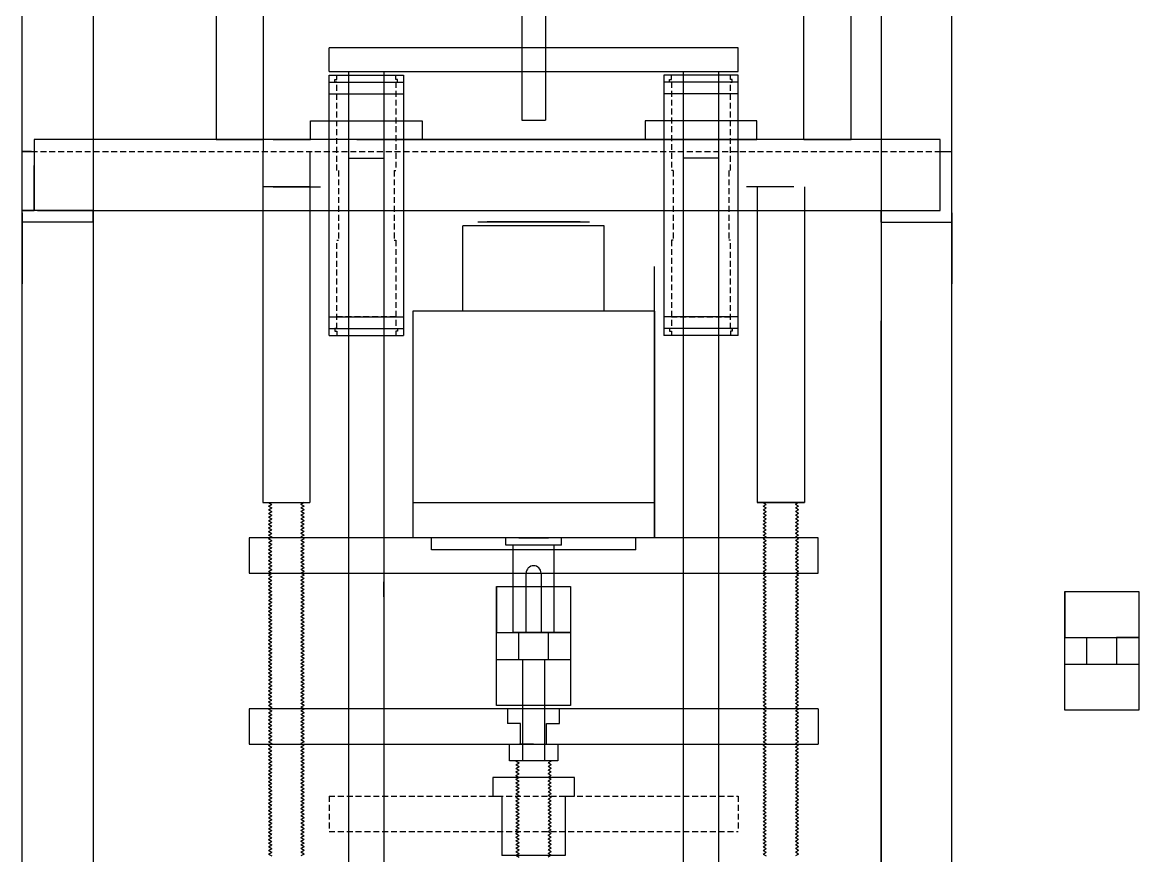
# Model space of a CAD drawing. Header units: centimetres. Extents: x -4347 to 28631, y 41590 to 109107.
# Drawn here: x 14994 to 15594, y 50511 to 50959 of the extents above; entities that cross this region are included whole.
import ezdxf

# ---------------------------------------------------------------- set-up
doc = ezdxf.new("R2010")
doc.units = ezdxf.units.CM
doc.header["$LTSCALE"] = 0.5
doc.linetypes.add('DASHED2', pattern=[9.525, 6.35, -3.175])

msp = doc.modelspace()

# ---------------------------------------------------------------- linework, layer by layer
for p, q in [((15455.882, 51248.694), (15455.882, 50086.794)), ((15493.982, 50086.794), (15493.982, 51248.694)), ((15262.632, 51180.694), (15262.632, 50906.694)), ((15275.332, 51180.694), (15275.332, 50906.694)), ((14993.982, 50086.794), (14993.982, 51166.794)), ((15032.082, 51151.013), (15032.082, 50086.794)), ((15098.282, 51116.244), (15098.282, 50896.244)), ((15123.682, 50896.244), (15123.682, 51116.244)), ((15414.279, 50896.244), (15414.279, 51116.244)), ((15439.679, 51116.244), (15439.679, 50896.244)), ((15378.982, 50945.644), (15158.982, 50945.644)), ((15158.982, 50932.944), (15158.982, 50945.644)), ((15378.982, 50932.944), (15378.982, 50945.644)), ((15158.982, 50932.944), (15268.982, 50932.944)), ((15169.465, 50932.944), (15169.465, 50392.944)), ((15188.507, 50932.944), (15188.507, 50392.944)), ((15203.982, 50932.844), (15268.982, 50932.844)), ((15268.982, 50932.944), (15378.982, 50932.944)), ((15349.457, 50932.944), (15349.457, 50392.944)), ((15368.507, 50932.944), (15368.507, 50392.944)), ((15158.982, 50790.844), (15158.982, 50930.844)), ((15158.982, 50930.844), (15198.982, 50930.844)), ((15158.982, 50927.194), (15198.982, 50927.194)), ((15198.982, 50930.844), (15198.982, 50790.844)), ((15338.982, 50930.844), (15338.982, 50790.844)), ((15378.982, 50930.844), (15338.982, 50930.844)), ((15378.982, 50927.194), (15338.982, 50927.194)), ((15378.982, 50790.844), (15378.982, 50930.844)), ((15158.982, 50920.844), (15198.982, 50920.844)), ((15378.982, 50920.844), (15338.982, 50920.844)), ((15148.982, 50896.244), (15148.982, 50906.244)), ((15148.982, 50906.244), (15208.982, 50906.244)), ((15208.982, 50906.244), (15208.982, 50896.244)), ((15262.632, 50906.694), (15275.332, 50906.694)), ((15328.982, 50906.244), (15328.982, 50896.244)), ((15388.982, 50906.244), (15328.982, 50906.244)), ((15388.982, 50896.244), (15388.982, 50906.244)), ((15487.632, 50896.244), (15000.332, 50896.244)), ((15000.332, 50896.244), (15000.332, 50858.144)), ((15098.282, 50896.244), (15123.682, 50896.244)), ((15123.582, 50896.244), (15123.582, 50889.894)), ((15128.982, 50896.244), (15148.982, 50896.244)), ((15208.982, 50896.244), (15148.982, 50896.244)), ((15173.982, 50896.244), (15363.982, 50896.244)), ((15328.982, 50896.244), (15388.982, 50896.244)), ((15408.982, 50896.244), (15388.982, 50896.244)), ((15414.379, 50896.244), (15439.779, 50896.244)), ((15487.632, 50858.144), (15487.632, 50896.244)), ((14998.982, 50889.894), (14993.982, 50889.894)), ((14993.982, 50851.794), (14993.982, 50889.894)), ((14993.982, 50889.894), (15000.332, 50889.894)), ((15123.282, 50889.894), (15123.282, 50700.894)), ((15148.682, 50889.894), (15148.682, 50700.894)), ((15487.632, 50889.894), (15493.982, 50889.894)), ((15169.457, 50886.244), (15188.507, 50886.244)), ((15368.507, 50886.244), (15349.457, 50886.244)), ((15000.332, 50858.144), (15000.332, 50882.244)), ((15493.982, 50860.194), (15493.982, 50882.194)), ((15148.982, 50870.844), (15123.582, 50870.844)), ((15128.982, 50870.844), (15154.382, 50870.844)), ((15408.982, 50870.844), (15383.582, 50870.844)), ((15389.282, 50870.844), (15389.282, 50700.894)), ((15414.682, 50870.844), (15414.682, 50700.894)), ((15032.082, 50858.144), (14993.982, 50858.144)), ((14993.982, 50858.144), (15000.332, 50858.144)), ((14993.982, 50856.794), (14993.982, 50818.694)), ((15002.082, 50858.144), (15487.632, 50858.144)), ((15032.082, 50851.794), (15032.082, 50858.144)), ((15032.082, 50856.794), (15032.082, 50851.794)), ((15455.882, 50851.794), (15455.882, 50858.144)), ((15455.882, 50858.144), (15487.632, 50858.144)), ((15455.882, 50856.794), (15455.882, 50851.794)), ((15493.982, 50856.794), (15493.982, 50818.694)), ((15032.082, 50851.794), (14993.982, 50851.794)), ((15230.982, 50803.894), (15230.982, 50849.894)), ((15306.982, 50849.894), (15230.982, 50849.894)), ((15238.982, 50851.894), (15298.982, 50851.894)), ((15293.982, 50851.894), (15243.982, 50851.894)), ((15306.982, 50803.894), (15306.982, 50849.894)), ((15455.882, 50851.794), (15493.982, 50851.794)), ((15333.982, 50681.894), (15333.982, 50827.894)), ((15158.982, 50800.844), (15198.982, 50800.844)), ((15158.982, 50800.844), (15198.982, 50800.844)), ((15203.982, 50803.894), (15203.982, 50681.894)), ((15333.982, 50803.894), (15203.982, 50803.894)), ((15333.982, 50803.894), (15333.982, 50681.894)), ((15378.982, 50800.844), (15338.982, 50800.844)), ((15378.982, 50800.844), (15338.982, 50800.844)), ((15158.982, 50794.494), (15198.982, 50794.494)), ((15188.507, 50797.844), (15188.507, 50787.844)), ((15378.982, 50794.494), (15338.982, 50794.494)), ((15349.457, 50797.844), (15349.457, 50787.844)), ((15455.882, 50348.694), (15455.882, 50798.694)), ((15158.982, 50790.844), (15198.982, 50790.844)), ((15378.982, 50790.844), (15338.982, 50790.844)), ((15333.982, 50681.894), (15333.982, 50769.894)), ((15123.282, 50700.894), (15148.682, 50700.894)), ((15126.457, 50700.894), (15128.149, 50699.917)), ((15126.457, 50700.894), (15145.507, 50700.894)), ((15126.457, 50698.944), (15128.149, 50699.921)), ((15126.457, 50698.944), (15128.149, 50697.967)), ((15126.457, 50696.994), (15128.149, 50697.971)), ((15145.507, 50700.894), (15143.815, 50699.917)), ((15145.507, 50698.944), (15143.815, 50699.921)), ((15145.507, 50698.944), (15143.815, 50697.967)), ((15145.507, 50696.994), (15143.815, 50697.971)), ((15203.982, 50700.894), (15333.982, 50700.894)), ((15414.682, 50700.894), (15389.282, 50700.894)), ((15389.282, 50700.894), (15414.682, 50700.894)), ((15411.507, 50700.894), (15392.457, 50700.894)), ((15392.457, 50700.894), (15394.149, 50699.917)), ((15392.457, 50700.894), (15411.507, 50700.894)), ((15392.457, 50698.944), (15394.149, 50699.921)), ((15392.457, 50698.944), (15394.149, 50697.967)), ((15392.457, 50696.994), (15394.149, 50697.971)), ((15411.507, 50700.894), (15409.815, 50699.917)), ((15411.507, 50698.944), (15409.815, 50699.921)), ((15411.507, 50698.944), (15409.815, 50697.967)), ((15411.507, 50696.994), (15409.815, 50697.971)), ((15126.457, 50696.994), (15128.149, 50696.017)), ((15126.457, 50695.044), (15128.149, 50696.021)), ((15126.457, 50695.044), (15128.149, 50694.067)), ((15126.457, 50693.094), (15128.149, 50694.071)), ((15126.457, 50693.094), (15128.149, 50692.117)), ((15126.457, 50691.144), (15128.149, 50692.121)), ((15126.457, 50691.144), (15128.149, 50690.167)), ((15145.507, 50696.994), (15143.815, 50696.017)), ((15145.507, 50695.044), (15143.815, 50696.021)), ((15145.507, 50695.044), (15143.815, 50694.067)), ((15145.507, 50693.094), (15143.815, 50694.071)), ((15145.507, 50693.094), (15143.815, 50692.117)), ((15145.507, 50691.144), (15143.815, 50692.121)), ((15145.507, 50691.144), (15143.815, 50690.167)), ((15392.457, 50696.994), (15394.149, 50696.017)), ((15392.457, 50695.044), (15394.149, 50696.021)), ((15392.457, 50695.044), (15394.149, 50694.067)), ((15392.457, 50693.094), (15394.149, 50694.071)), ((15392.457, 50693.094), (15394.149, 50692.117)), ((15392.457, 50691.144), (15394.149, 50692.121)), ((15392.457, 50691.144), (15394.149, 50690.167)), ((15411.507, 50696.994), (15409.815, 50696.017)), ((15411.507, 50695.044), (15409.815, 50696.021)), ((15411.507, 50695.044), (15409.815, 50694.067)), ((15411.507, 50693.094), (15409.815, 50694.071)), ((15411.507, 50693.094), (15409.815, 50692.117)), ((15411.507, 50691.144), (15409.815, 50692.121)), ((15411.507, 50691.144), (15409.815, 50690.167)), ((15126.457, 50689.194), (15128.149, 50690.171)), ((15126.457, 50689.194), (15128.149, 50688.217)), ((15126.457, 50687.244), (15128.149, 50688.221)), ((15126.457, 50687.244), (15128.149, 50686.267)), ((15126.457, 50685.294), (15128.149, 50686.271)), ((15126.457, 50685.294), (15128.149, 50684.317)), ((15145.507, 50689.194), (15143.815, 50690.171)), ((15145.507, 50689.194), (15143.815, 50688.217)), ((15145.507, 50687.244), (15143.815, 50688.221)), ((15145.507, 50687.244), (15143.815, 50686.267)), ((15145.507, 50685.294), (15143.815, 50686.271)), ((15145.507, 50685.294), (15143.815, 50684.317)), ((15392.457, 50689.194), (15394.149, 50690.171)), ((15392.457, 50689.194), (15394.149, 50688.217)), ((15392.457, 50687.244), (15394.149, 50688.221)), ((15392.457, 50687.244), (15394.149, 50686.267)), ((15392.457, 50685.294), (15394.149, 50686.271)), ((15392.457, 50685.294), (15394.149, 50684.317)), ((15411.507, 50689.194), (15409.815, 50690.171)), ((15411.507, 50689.194), (15409.815, 50688.217)), ((15411.507, 50687.244), (15409.815, 50688.221)), ((15411.507, 50687.244), (15409.815, 50686.267)), ((15411.507, 50685.294), (15409.815, 50686.271)), ((15411.507, 50685.294), (15409.815, 50684.317)), ((15421.982, 50681.894), (15115.982, 50681.894)), ((15115.982, 50681.894), (15115.982, 50662.844)), ((15126.457, 50683.344), (15128.149, 50684.321)), ((15126.457, 50683.344), (15128.149, 50682.367)), ((15126.457, 50681.394), (15128.149, 50682.371)), ((15126.457, 50681.394), (15128.149, 50680.417)), ((15126.457, 50679.444), (15128.149, 50680.421)), ((15126.457, 50679.444), (15128.149, 50678.467)), ((15145.507, 50683.344), (15143.815, 50684.321)), ((15145.507, 50683.344), (15143.815, 50682.367)), ((15145.507, 50681.394), (15143.815, 50682.371)), ((15145.507, 50681.394), (15143.815, 50680.417)), ((15145.507, 50679.444), (15143.815, 50680.421)), ((15145.507, 50679.444), (15143.815, 50678.467)), ((15213.982, 50675.394), (15213.982, 50681.894)), ((15298.982, 50681.894), (15238.982, 50681.894)), ((15253.982, 50677.894), (15253.982, 50681.894)), ((15279.982, 50681.894), (15257.982, 50681.894)), ((15260.982, 50681.894), (15276.982, 50681.894)), ((15283.982, 50677.894), (15283.982, 50681.894)), ((15323.982, 50675.394), (15323.982, 50681.894)), ((15392.457, 50683.344), (15394.149, 50684.321)), ((15392.457, 50683.344), (15394.149, 50682.367)), ((15392.457, 50681.394), (15394.149, 50682.371)), ((15392.457, 50681.394), (15394.149, 50680.417)), ((15392.457, 50679.444), (15394.149, 50680.421)), ((15392.457, 50679.444), (15394.149, 50678.467)), ((15411.507, 50683.344), (15409.815, 50684.321)), ((15411.507, 50683.344), (15409.815, 50682.367)), ((15411.507, 50681.394), (15409.815, 50682.371)), ((15411.507, 50681.394), (15409.815, 50680.417)), ((15411.507, 50679.444), (15409.815, 50680.421)), ((15411.507, 50679.444), (15409.815, 50678.467)), ((15421.982, 50662.844), (15421.982, 50681.894)), ((15126.457, 50677.494), (15128.149, 50678.471)), ((15126.457, 50677.494), (15128.149, 50676.517)), ((15126.457, 50675.544), (15128.149, 50676.521)), ((15126.457, 50675.544), (15128.149, 50674.567)), ((15126.457, 50673.594), (15128.149, 50674.571)), ((15126.457, 50673.594), (15128.149, 50672.617)), ((15145.507, 50677.494), (15143.815, 50678.471)), ((15145.507, 50677.494), (15143.815, 50676.517)), ((15145.507, 50675.544), (15143.815, 50676.521)), ((15145.507, 50675.544), (15143.815, 50674.567)), ((15145.507, 50673.594), (15143.815, 50674.571)), ((15145.507, 50673.594), (15143.815, 50672.617)), ((15323.982, 50675.394), (15213.982, 50675.394)), ((15283.982, 50677.894), (15253.982, 50677.894)), ((15257.982, 50630.894), (15257.982, 50677.894)), ((15279.982, 50630.894), (15279.982, 50677.894)), ((15392.457, 50677.494), (15394.149, 50678.471)), ((15392.457, 50677.494), (15394.149, 50676.517)), ((15392.457, 50675.544), (15394.149, 50676.521)), ((15392.457, 50675.544), (15394.149, 50674.567)), ((15392.457, 50673.594), (15394.149, 50674.571)), ((15392.457, 50673.594), (15394.149, 50672.617)), ((15411.507, 50677.494), (15409.815, 50678.471)), ((15411.507, 50677.494), (15409.815, 50676.517)), ((15411.507, 50675.544), (15409.815, 50676.521)), ((15411.507, 50675.544), (15409.815, 50674.567)), ((15411.507, 50673.594), (15409.815, 50674.571)), ((15411.507, 50673.594), (15409.815, 50672.617)), ((15126.457, 50671.644), (15128.149, 50672.621)), ((15126.457, 50671.644), (15128.149, 50670.667)), ((15126.457, 50669.694), (15128.149, 50670.671)), ((15126.457, 50669.694), (15128.149, 50668.717)), ((15126.457, 50667.744), (15128.149, 50668.721)), ((15126.457, 50667.744), (15128.149, 50666.767)), ((15145.507, 50671.644), (15143.815, 50672.621)), ((15145.507, 50671.644), (15143.815, 50670.667)), ((15145.507, 50669.694), (15143.815, 50670.671)), ((15145.507, 50669.694), (15143.815, 50668.717)), ((15145.507, 50667.744), (15143.815, 50668.721)), ((15145.507, 50667.744), (15143.815, 50666.767)), ((15392.457, 50671.644), (15394.149, 50672.621)), ((15392.457, 50671.644), (15394.149, 50670.667)), ((15392.457, 50669.694), (15394.149, 50670.671)), ((15392.457, 50669.694), (15394.149, 50668.717)), ((15392.457, 50667.744), (15394.149, 50668.721)), ((15392.457, 50667.744), (15394.149, 50666.767)), ((15411.507, 50671.644), (15409.815, 50672.621)), ((15411.507, 50671.644), (15409.815, 50670.667)), ((15411.507, 50669.694), (15409.815, 50670.671)), ((15411.507, 50669.694), (15409.815, 50668.717)), ((15411.507, 50667.744), (15409.815, 50668.721)), ((15411.507, 50667.744), (15409.815, 50666.767)), ((15115.982, 50662.844), (15421.982, 50662.844)), ((15126.457, 50665.794), (15128.149, 50666.771)), ((15126.457, 50665.794), (15128.149, 50664.817)), ((15126.457, 50663.844), (15128.149, 50664.821)), ((15126.457, 50663.844), (15128.149, 50662.867)), ((15126.457, 50661.894), (15128.149, 50662.871)), ((15126.457, 50661.894), (15128.149, 50660.917)), ((15145.507, 50665.794), (15143.815, 50666.771)), ((15145.507, 50665.794), (15143.815, 50664.817)), ((15145.507, 50663.844), (15143.815, 50664.821)), ((15145.507, 50663.844), (15143.815, 50662.867)), ((15145.507, 50661.894), (15143.815, 50662.871)), ((15145.507, 50661.894), (15143.815, 50660.917)), ((15264.982, 50630.894), (15264.982, 50662.894)), ((15272.982, 50662.894), (15272.982, 50630.894)), ((15392.457, 50665.794), (15394.149, 50666.771)), ((15392.457, 50665.794), (15394.149, 50664.817)), ((15392.457, 50663.844), (15394.149, 50664.821)), ((15392.457, 50663.844), (15394.149, 50662.867)), ((15392.457, 50661.894), (15394.149, 50662.871)), ((15392.457, 50661.894), (15394.149, 50660.917)), ((15411.507, 50665.794), (15409.815, 50666.771)), ((15411.507, 50665.794), (15409.815, 50664.817)), ((15411.507, 50663.844), (15409.815, 50664.821)), ((15411.507, 50663.844), (15409.815, 50662.867)), ((15411.507, 50661.894), (15409.815, 50662.871)), ((15411.507, 50661.894), (15409.815, 50660.917)), ((15126.457, 50659.944), (15128.149, 50660.921)), ((15126.457, 50659.944), (15128.149, 50658.967)), ((15126.457, 50657.994), (15128.149, 50658.971)), ((15126.457, 50657.994), (15128.149, 50657.017)), ((15126.457, 50656.044), (15128.149, 50657.021)), ((15126.457, 50656.044), (15128.149, 50655.067)), ((15126.457, 50654.094), (15128.149, 50655.071)), ((15145.507, 50659.944), (15143.815, 50660.921)), ((15145.507, 50659.944), (15143.815, 50658.967)), ((15145.507, 50657.994), (15143.815, 50658.971)), ((15145.507, 50657.994), (15143.815, 50657.017)), ((15145.507, 50656.044), (15143.815, 50657.021)), ((15145.507, 50656.044), (15143.815, 50655.067)), ((15145.507, 50654.094), (15143.815, 50655.071)), ((15188.507, 50650.194), (15188.507, 50658.194)), ((15249.082, 50655.694), (15288.882, 50655.694)), ((15249.082, 50591.694), (15249.082, 50655.694)), ((15249.082, 50655.694), (15249.082, 50630.894)), ((15288.882, 50655.694), (15288.882, 50591.694)), ((15288.882, 50655.694), (15288.882, 50630.894)), ((15392.457, 50659.944), (15394.149, 50660.921)), ((15392.457, 50659.944), (15394.149, 50658.967)), ((15392.457, 50657.994), (15394.149, 50658.971)), ((15392.457, 50657.994), (15394.149, 50657.017)), ((15392.457, 50656.044), (15394.149, 50657.021)), ((15392.457, 50656.044), (15394.149, 50655.067)), ((15392.457, 50654.094), (15394.149, 50655.071)), ((15411.507, 50659.944), (15409.815, 50660.921)), ((15411.507, 50659.944), (15409.815, 50658.967)), ((15411.507, 50657.994), (15409.815, 50658.971)), ((15411.507, 50657.994), (15409.815, 50657.017)), ((15411.507, 50656.044), (15409.815, 50657.021)), ((15411.507, 50656.044), (15409.815, 50655.067)), ((15411.507, 50654.094), (15409.815, 50655.071)), ((15126.457, 50654.094), (15128.149, 50653.117)), ((15126.457, 50652.144), (15128.149, 50653.121)), ((15126.457, 50652.144), (15128.149, 50651.167)), ((15126.457, 50650.194), (15128.149, 50651.171)), ((15126.457, 50650.194), (15128.149, 50649.217)), ((15126.457, 50648.244), (15128.149, 50649.221)), ((15145.507, 50654.094), (15143.815, 50653.117)), ((15145.507, 50652.144), (15143.815, 50653.121)), ((15145.507, 50652.144), (15143.815, 50651.167)), ((15145.507, 50650.194), (15143.815, 50651.171)), ((15145.507, 50650.194), (15143.815, 50649.217)), ((15145.507, 50648.244), (15143.815, 50649.221)), ((15392.457, 50654.094), (15394.149, 50653.117)), ((15392.457, 50652.144), (15394.149, 50653.121)), ((15392.457, 50652.144), (15394.149, 50651.167)), ((15392.457, 50650.194), (15394.149, 50651.171)), ((15392.457, 50650.194), (15394.149, 50649.217)), ((15392.457, 50648.244), (15394.149, 50649.221)), ((15411.507, 50654.094), (15409.815, 50653.117)), ((15411.507, 50652.144), (15409.815, 50653.121)), ((15411.507, 50652.144), (15409.815, 50651.167)), ((15411.507, 50650.194), (15409.815, 50651.171)), ((15411.507, 50650.194), (15409.815, 50649.217)), ((15411.507, 50648.244), (15409.815, 50649.221)), ((15554.645, 50653.098), (15594.445, 50653.098)), ((15554.645, 50589.098), (15554.645, 50653.098)), ((15554.645, 50653.098), (15554.645, 50628.298)), ((15594.445, 50653.098), (15594.445, 50589.098)), ((15594.445, 50653.098), (15594.445, 50628.298)), ((15126.457, 50648.244), (15128.149, 50647.267)), ((15126.457, 50646.294), (15128.149, 50647.271)), ((15126.457, 50646.294), (15128.149, 50645.317)), ((15126.457, 50644.344), (15128.149, 50645.321)), ((15126.457, 50644.344), (15128.149, 50643.367)), ((15126.457, 50642.394), (15128.149, 50643.371)), ((15145.507, 50648.244), (15143.815, 50647.267)), ((15145.507, 50646.294), (15143.815, 50647.271)), ((15145.507, 50646.294), (15143.815, 50645.317)), ((15145.507, 50644.344), (15143.815, 50645.321)), ((15145.507, 50644.344), (15143.815, 50643.367)), ((15145.507, 50642.394), (15143.815, 50643.371)), ((15392.457, 50648.244), (15394.149, 50647.267)), ((15392.457, 50646.294), (15394.149, 50647.271)), ((15392.457, 50646.294), (15394.149, 50645.317)), ((15392.457, 50644.344), (15394.149, 50645.321)), ((15392.457, 50644.344), (15394.149, 50643.367)), ((15392.457, 50642.394), (15394.149, 50643.371)), ((15411.507, 50648.244), (15409.815, 50647.267)), ((15411.507, 50646.294), (15409.815, 50647.271)), ((15411.507, 50646.294), (15409.815, 50645.317)), ((15411.507, 50644.344), (15409.815, 50645.321)), ((15411.507, 50644.344), (15409.815, 50643.367)), ((15411.507, 50642.394), (15409.815, 50643.371)), ((15126.457, 50642.394), (15128.149, 50641.417)), ((15126.457, 50640.444), (15128.149, 50641.421)), ((15126.457, 50640.444), (15128.149, 50639.467)), ((15126.457, 50638.494), (15128.149, 50639.471)), ((15126.457, 50638.494), (15128.149, 50637.517)), ((15126.457, 50636.544), (15128.149, 50637.521)), ((15145.507, 50642.394), (15143.815, 50641.417)), ((15145.507, 50640.444), (15143.815, 50641.421)), ((15145.507, 50640.444), (15143.815, 50639.467)), ((15145.507, 50638.494), (15143.815, 50639.471)), ((15145.507, 50638.494), (15143.815, 50637.517)), ((15145.507, 50636.544), (15143.815, 50637.521)), ((15392.457, 50642.394), (15394.149, 50641.417)), ((15392.457, 50640.444), (15394.149, 50641.421)), ((15392.457, 50640.444), (15394.149, 50639.467)), ((15392.457, 50638.494), (15394.149, 50639.471)), ((15392.457, 50638.494), (15394.149, 50637.517)), ((15392.457, 50636.544), (15394.149, 50637.521)), ((15411.507, 50642.394), (15409.815, 50641.417)), ((15411.507, 50640.444), (15409.815, 50641.421)), ((15411.507, 50640.444), (15409.815, 50639.467)), ((15411.507, 50638.494), (15409.815, 50639.471)), ((15411.507, 50638.494), (15409.815, 50637.517)), ((15411.507, 50636.544), (15409.815, 50637.521)), ((15126.457, 50636.544), (15128.149, 50635.567)), ((15126.457, 50634.594), (15128.149, 50635.571)), ((15126.457, 50634.594), (15128.149, 50633.617)), ((15126.457, 50632.644), (15128.149, 50633.621)), ((15126.457, 50632.644), (15128.149, 50631.667)), ((15126.457, 50630.694), (15128.149, 50631.671)), ((15145.507, 50636.544), (15143.815, 50635.567)), ((15145.507, 50634.594), (15143.815, 50635.571)), ((15145.507, 50634.594), (15143.815, 50633.617)), ((15145.507, 50632.644), (15143.815, 50633.621)), ((15145.507, 50632.644), (15143.815, 50631.667)), ((15145.507, 50630.694), (15143.815, 50631.671)), ((15392.457, 50636.544), (15394.149, 50635.567)), ((15392.457, 50634.594), (15394.149, 50635.571)), ((15392.457, 50634.594), (15394.149, 50633.617)), ((15392.457, 50632.644), (15394.149, 50633.621)), ((15392.457, 50632.644), (15394.149, 50631.667)), ((15392.457, 50630.694), (15394.149, 50631.671)), ((15411.507, 50636.544), (15409.815, 50635.567)), ((15411.507, 50634.594), (15409.815, 50635.571)), ((15411.507, 50634.594), (15409.815, 50633.617)), ((15411.507, 50632.644), (15409.815, 50633.621)), ((15411.507, 50632.644), (15409.815, 50631.667)), ((15411.507, 50630.694), (15409.815, 50631.671)), ((15126.457, 50630.694), (15128.149, 50629.717)), ((15126.461, 50628.742), (15128.153, 50629.719)), ((15126.461, 50628.742), (15128.153, 50627.766)), ((15126.461, 50626.792), (15128.153, 50627.769)), ((15126.461, 50626.792), (15128.153, 50625.816)), ((15126.461, 50624.842), (15128.153, 50625.819)), ((15145.504, 50628.742), (15143.812, 50629.719)), ((15145.504, 50628.742), (15143.812, 50627.766)), ((15145.504, 50626.792), (15143.812, 50627.769)), ((15145.504, 50626.792), (15143.812, 50625.816)), ((15145.504, 50624.842), (15143.812, 50625.819)), ((15145.507, 50630.694), (15143.815, 50629.717)), ((15249.082, 50630.894), (15288.882, 50630.894)), ((15279.982, 50630.894), (15257.982, 50630.894)), ((15261.082, 50616.494), (15261.082, 50630.894)), ((15268.982, 50630.894), (15264.982, 50630.894)), ((15288.882, 50630.894), (15276.882, 50630.894)), ((15276.882, 50630.894), (15276.882, 50616.494)), ((15392.457, 50630.694), (15394.149, 50629.717)), ((15392.461, 50628.742), (15394.153, 50629.719)), ((15392.461, 50628.742), (15394.153, 50627.766)), ((15392.461, 50626.792), (15394.153, 50627.769)), ((15392.461, 50626.792), (15394.153, 50625.816)), ((15392.461, 50624.842), (15394.153, 50625.819)), ((15411.504, 50628.742), (15409.812, 50629.719)), ((15411.504, 50628.742), (15409.812, 50627.766)), ((15411.504, 50626.792), (15409.812, 50627.769)), ((15411.504, 50626.792), (15409.812, 50625.816)), ((15411.504, 50624.842), (15409.812, 50625.819)), ((15411.507, 50630.694), (15409.815, 50629.717)), ((15554.645, 50628.298), (15594.445, 50628.298)), ((15566.645, 50613.898), (15566.645, 50628.298)), ((15594.445, 50628.298), (15582.445, 50628.298)), ((15582.445, 50628.298), (15582.445, 50613.898)), ((15126.461, 50624.842), (15128.153, 50623.866)), ((15126.461, 50622.892), (15128.153, 50623.869)), ((15126.461, 50622.892), (15126.937, 50622.617)), ((15126.461, 50622.892), (15128.153, 50621.916)), ((15126.461, 50620.942), (15128.153, 50621.919)), ((15126.461, 50620.942), (15128.153, 50619.966)), ((15126.461, 50618.992), (15128.153, 50619.969)), ((15126.461, 50618.992), (15128.153, 50618.016)), ((15145.504, 50624.842), (15143.812, 50623.866)), ((15145.504, 50622.892), (15143.812, 50623.869)), ((15145.511, 50622.892), (15143.818, 50621.916)), ((15145.511, 50620.942), (15143.818, 50621.919)), ((15145.511, 50620.942), (15143.818, 50619.966)), ((15145.511, 50618.992), (15143.818, 50619.969)), ((15145.511, 50618.992), (15143.818, 50618.016)), ((15145.504, 50622.892), (15145.028, 50622.617)), ((15392.461, 50624.842), (15394.153, 50623.866)), ((15392.461, 50622.892), (15394.153, 50623.869)), ((15392.461, 50622.892), (15392.937, 50622.617)), ((15392.461, 50622.892), (15394.153, 50621.916)), ((15392.461, 50620.942), (15394.153, 50621.919)), ((15392.461, 50620.942), (15394.153, 50619.966)), ((15392.461, 50618.992), (15394.153, 50619.969)), ((15392.461, 50618.992), (15394.153, 50618.016)), ((15411.504, 50624.842), (15409.812, 50623.866)), ((15411.504, 50622.892), (15409.812, 50623.869)), ((15411.511, 50622.892), (15409.818, 50621.916)), ((15411.511, 50620.942), (15409.818, 50621.919)), ((15411.511, 50620.942), (15409.818, 50619.966)), ((15411.511, 50618.992), (15409.818, 50619.969)), ((15411.511, 50618.992), (15409.818, 50618.016)), ((15411.504, 50622.892), (15411.028, 50622.617)), ((15126.461, 50617.042), (15128.153, 50618.019)), ((15126.461, 50617.042), (15128.153, 50616.066)), ((15126.461, 50615.092), (15128.153, 50616.069)), ((15126.461, 50615.092), (15128.153, 50614.116)), ((15126.461, 50613.142), (15128.153, 50614.119)), ((15126.461, 50613.142), (15128.153, 50612.166)), ((15145.511, 50617.042), (15143.818, 50618.019)), ((15145.511, 50617.042), (15143.818, 50616.066)), ((15145.511, 50615.092), (15143.818, 50616.069)), ((15145.511, 50615.092), (15143.818, 50614.116)), ((15145.511, 50613.142), (15143.818, 50614.119)), ((15145.511, 50613.142), (15143.818, 50612.166)), ((15249.082, 50591.694), (15249.082, 50616.494)), ((15249.082, 50616.494), (15288.882, 50616.494)), ((15261.082, 50616.494), (15276.882, 50616.494)), ((15262.982, 50616.494), (15262.982, 50561.894)), ((15274.982, 50561.894), (15274.982, 50616.494)), ((15392.461, 50617.042), (15394.153, 50618.019)), ((15392.461, 50617.042), (15394.153, 50616.066)), ((15392.461, 50615.092), (15394.153, 50616.069)), ((15392.461, 50615.092), (15394.153, 50614.116)), ((15392.461, 50613.142), (15394.153, 50614.119)), ((15392.461, 50613.142), (15394.153, 50612.166)), ((15411.511, 50617.042), (15409.818, 50618.019)), ((15411.511, 50617.042), (15409.818, 50616.066)), ((15411.511, 50615.092), (15409.818, 50616.069)), ((15411.511, 50615.092), (15409.818, 50614.116)), ((15411.511, 50613.142), (15409.818, 50614.119)), ((15411.511, 50613.142), (15409.818, 50612.166)), ((15554.645, 50589.098), (15554.645, 50613.898)), ((15554.645, 50613.898), (15594.445, 50613.898)), ((15566.645, 50613.898), (15582.445, 50613.898)), ((15126.461, 50611.192), (15128.153, 50612.169)), ((15126.461, 50611.192), (15128.153, 50610.216)), ((15126.461, 50609.242), (15128.153, 50610.219)), ((15126.461, 50609.242), (15128.153, 50608.266)), ((15126.461, 50607.292), (15128.153, 50608.269)), ((15126.461, 50607.292), (15128.153, 50606.316)), ((15145.511, 50611.192), (15143.818, 50612.169)), ((15145.511, 50611.192), (15143.818, 50610.216)), ((15145.511, 50609.242), (15143.818, 50610.219)), ((15145.511, 50609.242), (15143.818, 50608.266)), ((15145.511, 50607.292), (15143.818, 50608.269)), ((15145.511, 50607.292), (15143.818, 50606.316)), ((15392.461, 50611.192), (15394.153, 50612.169)), ((15392.461, 50611.192), (15394.153, 50610.216)), ((15392.461, 50609.242), (15394.153, 50610.219)), ((15392.461, 50609.242), (15394.153, 50608.266)), ((15392.461, 50607.292), (15394.153, 50608.269)), ((15392.461, 50607.292), (15394.153, 50606.316)), ((15411.511, 50611.192), (15409.818, 50612.169)), ((15411.511, 50611.192), (15409.818, 50610.216)), ((15411.511, 50609.242), (15409.818, 50610.219)), ((15411.511, 50609.242), (15409.818, 50608.266)), ((15411.511, 50607.292), (15409.818, 50608.269)), ((15411.511, 50607.292), (15409.818, 50606.316)), ((15126.461, 50605.342), (15128.153, 50606.319)), ((15126.461, 50605.342), (15128.153, 50604.366)), ((15126.461, 50603.392), (15128.153, 50604.369)), ((15126.461, 50603.392), (15128.153, 50602.416)), ((15126.461, 50601.442), (15128.153, 50602.419)), ((15126.461, 50601.442), (15128.153, 50600.466)), ((15145.511, 50605.342), (15143.818, 50606.319)), ((15145.511, 50605.342), (15143.818, 50604.366)), ((15145.511, 50603.392), (15143.818, 50604.369)), ((15145.511, 50603.392), (15143.818, 50602.416)), ((15145.511, 50601.442), (15143.818, 50602.419)), ((15145.511, 50601.442), (15143.818, 50600.466)), ((15392.461, 50605.342), (15394.153, 50606.319)), ((15392.461, 50605.342), (15394.153, 50604.366)), ((15392.461, 50603.392), (15394.153, 50604.369)), ((15392.461, 50603.392), (15394.153, 50602.416)), ((15392.461, 50601.442), (15394.153, 50602.419)), ((15392.461, 50601.442), (15394.153, 50600.466)), ((15411.511, 50605.342), (15409.818, 50606.319)), ((15411.511, 50605.342), (15409.818, 50604.366)), ((15411.511, 50603.392), (15409.818, 50604.369)), ((15411.511, 50603.392), (15409.818, 50602.416)), ((15411.511, 50601.442), (15409.818, 50602.419)), ((15411.511, 50601.442), (15409.818, 50600.466)), ((15126.461, 50599.492), (15128.153, 50600.469)), ((15126.461, 50599.492), (15128.153, 50598.516)), ((15126.462, 50599.491), (15128.154, 50598.514)), ((15126.462, 50597.541), (15128.154, 50598.517)), ((15126.462, 50597.541), (15128.154, 50596.564)), ((15126.462, 50595.591), (15128.154, 50596.567)), ((15126.462, 50595.591), (15128.154, 50594.614)), ((15145.511, 50599.492), (15143.818, 50600.469)), ((15145.511, 50599.492), (15143.818, 50598.516)), ((15145.512, 50599.491), (15143.82, 50598.514)), ((15145.512, 50597.541), (15143.82, 50598.517)), ((15145.512, 50597.541), (15143.82, 50596.564)), ((15145.512, 50595.591), (15143.82, 50596.567)), ((15145.512, 50595.591), (15143.82, 50594.614)), ((15392.461, 50599.492), (15394.153, 50600.469)), ((15392.461, 50599.492), (15394.153, 50598.516)), ((15392.462, 50599.491), (15394.154, 50598.514)), ((15392.462, 50597.541), (15394.154, 50598.517)), ((15392.462, 50597.541), (15394.154, 50596.564)), ((15392.462, 50595.591), (15394.154, 50596.567)), ((15392.462, 50595.591), (15394.154, 50594.614)), ((15411.511, 50599.492), (15409.818, 50600.469)), ((15411.511, 50599.492), (15409.818, 50598.516)), ((15411.512, 50599.491), (15409.82, 50598.514)), ((15411.512, 50597.541), (15409.82, 50598.517)), ((15411.512, 50597.541), (15409.82, 50596.564)), ((15411.512, 50595.591), (15409.82, 50596.567)), ((15411.512, 50595.591), (15409.82, 50594.614)), ((15421.982, 50589.944), (15115.982, 50589.944)), ((15115.982, 50589.944), (15115.982, 50570.894)), ((15126.462, 50593.641), (15128.154, 50594.617)), ((15126.462, 50593.641), (15128.154, 50592.664)), ((15126.462, 50591.691), (15128.154, 50592.667)), ((15126.462, 50591.691), (15128.154, 50590.714)), ((15126.462, 50589.741), (15128.154, 50590.717)), ((15126.462, 50589.741), (15128.154, 50588.764)), ((15145.512, 50593.641), (15143.82, 50594.617)), ((15145.512, 50593.641), (15143.82, 50592.664)), ((15145.512, 50591.691), (15143.82, 50592.667)), ((15145.512, 50591.691), (15143.82, 50590.714)), ((15145.512, 50589.741), (15143.82, 50590.717)), ((15145.512, 50589.741), (15143.82, 50588.764)), ((15288.882, 50591.694), (15249.082, 50591.694)), ((15254.992, 50589.944), (15254.992, 50581.944)), ((15282.972, 50581.944), (15282.972, 50589.944)), ((15392.462, 50593.641), (15394.154, 50594.617)), ((15392.462, 50593.641), (15394.154, 50592.664)), ((15392.462, 50591.691), (15394.154, 50592.667)), ((15392.462, 50591.691), (15394.154, 50590.714)), ((15392.462, 50589.741), (15394.154, 50590.717)), ((15392.462, 50589.741), (15394.154, 50588.764)), ((15411.512, 50593.641), (15409.82, 50594.617)), ((15411.512, 50593.641), (15409.82, 50592.664)), ((15411.512, 50591.691), (15409.82, 50592.667)), ((15411.512, 50591.691), (15409.82, 50590.714)), ((15411.512, 50589.741), (15409.82, 50590.717)), ((15411.512, 50589.741), (15409.82, 50588.764)), ((15421.982, 50589.944), (15421.982, 50570.894)), ((15594.445, 50589.098), (15554.645, 50589.098)), ((15126.462, 50587.791), (15128.154, 50588.767)), ((15126.462, 50587.791), (15128.154, 50586.814)), ((15126.462, 50585.841), (15128.154, 50586.817)), ((15126.462, 50585.841), (15128.154, 50584.864)), ((15126.462, 50583.891), (15128.154, 50584.867)), ((15126.462, 50583.891), (15128.154, 50582.914)), ((15145.512, 50587.791), (15143.82, 50588.767)), ((15145.512, 50587.791), (15143.82, 50586.814)), ((15145.512, 50585.841), (15143.82, 50586.817)), ((15145.512, 50585.841), (15143.82, 50584.864)), ((15145.512, 50583.891), (15143.82, 50584.867)), ((15145.512, 50583.891), (15143.82, 50582.914)), ((15392.462, 50587.791), (15394.154, 50588.767)), ((15392.462, 50587.791), (15394.154, 50586.814)), ((15392.462, 50585.841), (15394.154, 50586.817)), ((15392.462, 50585.841), (15394.154, 50584.864)), ((15392.462, 50583.891), (15394.154, 50584.867)), ((15392.462, 50583.891), (15394.154, 50582.914)), ((15411.512, 50587.791), (15409.82, 50588.767)), ((15411.512, 50587.791), (15409.82, 50586.814)), ((15411.512, 50585.841), (15409.82, 50586.817)), ((15411.512, 50585.841), (15409.82, 50584.864)), ((15411.512, 50583.891), (15409.82, 50584.867)), ((15411.512, 50583.891), (15409.82, 50582.914)), ((15126.462, 50581.941), (15128.154, 50582.917)), ((15126.462, 50581.941), (15128.154, 50580.964)), ((15126.462, 50579.991), (15128.154, 50580.967)), ((15126.462, 50579.991), (15128.154, 50579.014)), ((15126.462, 50578.041), (15128.154, 50579.017)), ((15126.462, 50578.041), (15128.154, 50577.064)), ((15126.462, 50576.091), (15128.154, 50577.067)), ((15145.512, 50581.941), (15143.82, 50582.917)), ((15145.512, 50581.941), (15143.82, 50580.964)), ((15145.512, 50579.991), (15143.82, 50580.967)), ((15145.512, 50579.991), (15143.82, 50579.014)), ((15145.512, 50578.041), (15143.82, 50579.017)), ((15145.512, 50578.041), (15143.82, 50577.064)), ((15145.512, 50576.091), (15143.82, 50577.067)), ((15261.982, 50581.944), (15254.992, 50581.944)), ((15261.982, 50570.894), (15261.982, 50581.944)), ((15275.982, 50570.894), (15275.982, 50581.944)), ((15275.982, 50581.944), (15282.972, 50581.944)), ((15392.462, 50581.941), (15394.154, 50582.917)), ((15392.462, 50581.941), (15394.154, 50580.964)), ((15392.462, 50579.991), (15394.154, 50580.967)), ((15392.462, 50579.991), (15394.154, 50579.014)), ((15392.462, 50578.041), (15394.154, 50579.017)), ((15392.462, 50578.041), (15394.154, 50577.064)), ((15392.462, 50576.091), (15394.154, 50577.067)), ((15411.512, 50581.941), (15409.82, 50582.917)), ((15411.512, 50581.941), (15409.82, 50580.964)), ((15411.512, 50579.991), (15409.82, 50580.967)), ((15411.512, 50579.991), (15409.82, 50579.014)), ((15411.512, 50578.041), (15409.82, 50579.017)), ((15411.512, 50578.041), (15409.82, 50577.064)), ((15411.512, 50576.091), (15409.82, 50577.067)), ((15126.462, 50576.091), (15128.154, 50575.114)), ((15126.462, 50574.141), (15128.154, 50575.117)), ((15126.462, 50574.141), (15128.154, 50573.164)), ((15126.462, 50572.191), (15128.154, 50573.167)), ((15126.462, 50572.191), (15128.154, 50571.214)), ((15126.462, 50570.241), (15128.154, 50571.217)), ((15145.512, 50576.091), (15143.82, 50575.114)), ((15145.512, 50574.141), (15143.82, 50575.117)), ((15145.512, 50574.141), (15143.82, 50573.164)), ((15145.512, 50572.191), (15143.82, 50573.167)), ((15145.512, 50572.191), (15143.82, 50571.214)), ((15145.512, 50570.241), (15143.82, 50571.217)), ((15392.462, 50576.091), (15394.154, 50575.114)), ((15392.462, 50574.141), (15394.154, 50575.117)), ((15392.462, 50574.141), (15394.154, 50573.164)), ((15392.462, 50572.191), (15394.154, 50573.167)), ((15392.462, 50572.191), (15394.154, 50571.214)), ((15392.462, 50570.241), (15394.154, 50571.217)), ((15411.512, 50576.091), (15409.82, 50575.114)), ((15411.512, 50574.141), (15409.82, 50575.117)), ((15411.512, 50574.141), (15409.82, 50573.164)), ((15411.512, 50572.191), (15409.82, 50573.167)), ((15411.512, 50572.191), (15409.82, 50571.214)), ((15411.512, 50570.241), (15409.82, 50571.217)), ((15115.982, 50570.894), (15421.982, 50570.894)), ((15126.462, 50570.241), (15128.154, 50569.264)), ((15126.462, 50568.291), (15128.154, 50569.267)), ((15126.462, 50568.291), (15128.154, 50567.314)), ((15126.462, 50566.341), (15128.154, 50567.317)), ((15126.462, 50566.341), (15128.154, 50565.364)), ((15126.462, 50564.391), (15128.154, 50565.367)), ((15145.512, 50570.241), (15143.82, 50569.264)), ((15145.512, 50568.291), (15143.82, 50569.267)), ((15145.512, 50568.291), (15143.82, 50567.314)), ((15145.512, 50566.341), (15143.82, 50567.317)), ((15145.512, 50566.341), (15143.82, 50565.364)), ((15145.512, 50564.391), (15143.82, 50565.367)), ((15255.982, 50561.894), (15255.982, 50570.894)), ((15268.982, 50570.894), (15261.482, 50570.894)), ((15268.982, 50570.894), (15284.982, 50570.894)), ((15268.982, 50570.894), (15276.482, 50570.894)), ((15268.982, 50570.894), (15278.982, 50570.894)), ((15281.982, 50570.894), (15281.982, 50561.894)), ((15392.462, 50570.241), (15394.154, 50569.264)), ((15392.462, 50568.291), (15394.154, 50569.267)), ((15392.462, 50568.291), (15394.154, 50567.314)), ((15392.462, 50566.341), (15394.154, 50567.317)), ((15392.462, 50566.341), (15394.154, 50565.364)), ((15392.462, 50564.391), (15394.154, 50565.367)), ((15411.512, 50570.241), (15409.82, 50569.264)), ((15411.512, 50568.291), (15409.82, 50569.267)), ((15411.512, 50568.291), (15409.82, 50567.314)), ((15411.512, 50566.341), (15409.82, 50567.317)), ((15411.512, 50566.341), (15409.82, 50565.364)), ((15411.512, 50564.391), (15409.82, 50565.367)), ((15126.462, 50564.391), (15128.154, 50563.414)), ((15126.462, 50562.441), (15128.154, 50563.417)), ((15126.462, 50562.441), (15128.154, 50561.464)), ((15126.462, 50560.491), (15128.154, 50561.467)), ((15126.462, 50560.491), (15128.154, 50559.514)), ((15126.462, 50558.541), (15128.154, 50559.517)), ((15145.512, 50564.391), (15143.82, 50563.414)), ((15145.512, 50562.441), (15143.82, 50563.417)), ((15145.512, 50562.441), (15143.82, 50561.464)), ((15145.512, 50560.491), (15143.82, 50561.467)), ((15145.512, 50560.491), (15143.82, 50559.514)), ((15145.512, 50558.541), (15143.82, 50559.517)), ((15281.982, 50561.894), (15255.982, 50561.894)), ((15259.457, 50561.744), (15259.717, 50561.894)), ((15259.457, 50561.744), (15261.149, 50560.767)), ((15259.457, 50559.794), (15261.149, 50560.771)), ((15259.457, 50559.794), (15261.149, 50558.817)), ((15278.507, 50561.744), (15276.815, 50560.767)), ((15278.507, 50559.794), (15276.815, 50560.771)), ((15278.507, 50559.794), (15276.815, 50558.817)), ((15278.507, 50561.744), (15278.247, 50561.894)), ((15392.462, 50564.391), (15394.154, 50563.414)), ((15392.462, 50562.441), (15394.154, 50563.417)), ((15392.462, 50562.441), (15394.154, 50561.464)), ((15392.462, 50560.491), (15394.154, 50561.467)), ((15392.462, 50560.491), (15394.154, 50559.514)), ((15392.462, 50558.541), (15394.154, 50559.517)), ((15411.512, 50564.391), (15409.82, 50563.414)), ((15411.512, 50562.441), (15409.82, 50563.417)), ((15411.512, 50562.441), (15409.82, 50561.464)), ((15411.512, 50560.491), (15409.82, 50561.467)), ((15411.512, 50560.491), (15409.82, 50559.514)), ((15411.512, 50558.541), (15409.82, 50559.517)), ((15126.462, 50558.541), (15128.154, 50557.564)), ((15126.462, 50556.591), (15128.154, 50557.567)), ((15126.462, 50556.591), (15128.154, 50555.614)), ((15126.462, 50554.641), (15128.154, 50555.617)), ((15126.462, 50554.641), (15128.154, 50553.664)), ((15126.462, 50552.691), (15128.154, 50553.667)), ((15145.512, 50558.541), (15143.82, 50557.564)), ((15145.512, 50556.591), (15143.82, 50557.567)), ((15145.512, 50556.591), (15143.82, 50555.614)), ((15145.512, 50554.641), (15143.82, 50555.617)), ((15145.512, 50554.641), (15143.82, 50553.664)), ((15145.512, 50552.691), (15143.82, 50553.667)), ((15290.982, 50552.944), (15246.982, 50552.944)), ((15246.982, 50552.944), (15246.982, 50542.944)), ((15259.457, 50557.844), (15261.149, 50558.821)), ((15259.457, 50557.844), (15261.149, 50556.867)), ((15259.457, 50555.894), (15261.149, 50556.871)), ((15259.457, 50555.894), (15261.149, 50554.917)), ((15259.457, 50553.944), (15261.149, 50554.921)), ((15259.457, 50553.944), (15261.149, 50552.967)), ((15259.457, 50551.994), (15261.149, 50552.971)), ((15278.507, 50557.844), (15276.815, 50558.821)), ((15278.507, 50557.844), (15276.815, 50556.867)), ((15278.507, 50555.894), (15276.815, 50556.871)), ((15278.507, 50555.894), (15276.815, 50554.917)), ((15278.507, 50553.944), (15276.815, 50554.921)), ((15278.507, 50553.944), (15276.815, 50552.967)), ((15278.507, 50551.994), (15276.815, 50552.971)), ((15290.982, 50542.944), (15290.982, 50552.944)), ((15392.462, 50558.541), (15394.154, 50557.564)), ((15392.462, 50556.591), (15394.154, 50557.567)), ((15392.462, 50556.591), (15394.154, 50555.614)), ((15392.462, 50554.641), (15394.154, 50555.617)), ((15392.462, 50554.641), (15394.154, 50553.664)), ((15392.462, 50552.691), (15394.154, 50553.667)), ((15411.512, 50558.541), (15409.82, 50557.564)), ((15411.512, 50556.591), (15409.82, 50557.567)), ((15411.512, 50556.591), (15409.82, 50555.614)), ((15411.512, 50554.641), (15409.82, 50555.617)), ((15411.512, 50554.641), (15409.82, 50553.664)), ((15411.512, 50552.691), (15409.82, 50553.667)), ((15126.462, 50552.691), (15128.154, 50551.714)), ((15126.462, 50550.741), (15128.154, 50551.717)), ((15126.462, 50550.741), (15128.154, 50549.764)), ((15126.462, 50548.791), (15128.154, 50549.767)), ((15126.462, 50548.791), (15128.154, 50547.814)), ((15126.462, 50546.841), (15128.154, 50547.817)), ((15145.512, 50552.691), (15143.82, 50551.714)), ((15145.512, 50550.741), (15143.82, 50551.717)), ((15145.512, 50550.741), (15143.82, 50549.764)), ((15145.512, 50548.791), (15143.82, 50549.767)), ((15145.512, 50548.791), (15143.82, 50547.814)), ((15145.512, 50546.841), (15143.82, 50547.817)), ((15259.457, 50551.994), (15261.149, 50551.017)), ((15259.457, 50550.044), (15261.149, 50551.021)), ((15259.457, 50550.044), (15261.149, 50549.067)), ((15259.457, 50548.094), (15261.149, 50549.071)), ((15259.457, 50548.094), (15261.149, 50547.117)), ((15259.457, 50546.144), (15261.149, 50547.121)), ((15278.507, 50551.994), (15276.815, 50551.017)), ((15278.507, 50550.044), (15276.815, 50551.021)), ((15278.507, 50550.044), (15276.815, 50549.067)), ((15278.507, 50548.094), (15276.815, 50549.071)), ((15278.507, 50548.094), (15276.815, 50547.117)), ((15278.507, 50546.144), (15276.815, 50547.121)), ((15392.462, 50552.691), (15394.154, 50551.714)), ((15392.462, 50550.741), (15394.154, 50551.717)), ((15392.462, 50550.741), (15394.154, 50549.764)), ((15392.462, 50548.791), (15394.154, 50549.767)), ((15392.462, 50548.791), (15394.154, 50547.814)), ((15392.462, 50546.841), (15394.154, 50547.817)), ((15411.512, 50552.691), (15409.82, 50551.714)), ((15411.512, 50550.741), (15409.82, 50551.717)), ((15411.512, 50550.741), (15409.82, 50549.764)), ((15411.512, 50548.791), (15409.82, 50549.767)), ((15411.512, 50548.791), (15409.82, 50547.814)), ((15411.512, 50546.841), (15409.82, 50547.817)), ((15126.462, 50546.841), (15128.154, 50545.864)), ((15126.462, 50544.891), (15128.154, 50545.867)), ((15126.462, 50544.891), (15128.154, 50543.914)), ((15126.465, 50542.939), (15128.157, 50543.916)), ((15126.465, 50542.939), (15128.157, 50541.962)), ((15126.465, 50540.989), (15128.157, 50541.966)), ((15126.465, 50540.989), (15128.157, 50540.012)), ((15145.508, 50542.939), (15143.816, 50543.916)), ((15145.508, 50542.939), (15143.816, 50541.962)), ((15145.508, 50540.989), (15143.816, 50541.966)), ((15145.508, 50540.989), (15143.816, 50540.012)), ((15145.512, 50546.841), (15143.82, 50545.864)), ((15145.512, 50544.891), (15143.82, 50545.867)), ((15145.512, 50544.891), (15143.82, 50543.914)), ((15246.982, 50542.944), (15251.982, 50542.944)), ((15251.982, 50542.944), (15251.982, 50510.944)), ((15259.457, 50546.144), (15261.149, 50545.167)), ((15259.457, 50544.194), (15261.149, 50545.171)), ((15259.457, 50544.194), (15261.149, 50543.217)), ((15259.457, 50542.244), (15261.149, 50543.221)), ((15259.457, 50542.244), (15261.149, 50541.267)), ((15259.457, 50540.294), (15261.149, 50541.271)), ((15278.507, 50546.144), (15276.815, 50545.167)), ((15278.507, 50544.194), (15276.815, 50545.171)), ((15278.507, 50544.194), (15276.815, 50543.217)), ((15278.507, 50542.244), (15276.815, 50543.221)), ((15278.507, 50542.244), (15276.815, 50541.267)), ((15278.507, 50540.294), (15276.815, 50541.271)), ((15285.982, 50542.944), (15285.982, 50510.944)), ((15285.982, 50542.944), (15290.982, 50542.944)), ((15392.462, 50546.841), (15394.154, 50545.864)), ((15392.462, 50544.891), (15394.154, 50545.867)), ((15392.462, 50544.891), (15394.154, 50543.914)), ((15392.465, 50542.939), (15394.157, 50543.916)), ((15392.465, 50542.939), (15394.157, 50541.962)), ((15392.465, 50540.989), (15394.157, 50541.966)), ((15392.465, 50540.989), (15394.157, 50540.012)), ((15411.508, 50542.939), (15409.816, 50543.916)), ((15411.508, 50542.939), (15409.816, 50541.962)), ((15411.508, 50540.989), (15409.816, 50541.966)), ((15411.508, 50540.989), (15409.816, 50540.012)), ((15411.512, 50546.841), (15409.82, 50545.864)), ((15411.512, 50544.891), (15409.82, 50545.867)), ((15411.512, 50544.891), (15409.82, 50543.914)), ((15126.465, 50539.039), (15128.157, 50540.016)), ((15126.465, 50539.039), (15128.157, 50538.062)), ((15126.465, 50537.089), (15128.157, 50538.066)), ((15126.465, 50537.089), (15126.941, 50536.814)), ((15126.465, 50537.089), (15128.157, 50536.112)), ((15126.465, 50535.139), (15128.157, 50536.116)), ((15126.465, 50535.139), (15128.157, 50534.162)), ((15145.508, 50539.039), (15143.816, 50540.016)), ((15145.508, 50539.039), (15143.816, 50538.062)), ((15145.508, 50537.089), (15143.816, 50538.066)), ((15145.515, 50537.089), (15143.823, 50536.112)), ((15145.515, 50535.139), (15143.823, 50536.116)), ((15145.515, 50535.139), (15143.823, 50534.162)), ((15145.508, 50537.089), (15145.032, 50536.814)), ((15259.457, 50540.294), (15261.149, 50539.317)), ((15259.457, 50538.344), (15261.149, 50539.321)), ((15259.457, 50538.344), (15261.149, 50537.367)), ((15259.457, 50536.394), (15261.149, 50537.371)), ((15259.457, 50536.394), (15261.149, 50535.417)), ((15259.457, 50534.444), (15261.149, 50535.421)), ((15278.507, 50540.294), (15276.815, 50539.317)), ((15278.507, 50538.344), (15276.815, 50539.321)), ((15278.507, 50538.344), (15276.815, 50537.367)), ((15278.507, 50536.394), (15276.815, 50537.371)), ((15278.507, 50536.394), (15276.815, 50535.417)), ((15278.507, 50534.444), (15276.815, 50535.421)), ((15392.465, 50539.039), (15394.157, 50540.016)), ((15392.465, 50539.039), (15394.157, 50538.062)), ((15392.465, 50537.089), (15394.157, 50538.066)), ((15392.465, 50537.089), (15392.941, 50536.814)), ((15392.465, 50537.089), (15394.157, 50536.112)), ((15392.465, 50535.139), (15394.157, 50536.116)), ((15392.465, 50535.139), (15394.157, 50534.162)), ((15411.508, 50539.039), (15409.816, 50540.016)), ((15411.508, 50539.039), (15409.816, 50538.062)), ((15411.508, 50537.089), (15409.816, 50538.066)), ((15411.515, 50537.089), (15409.823, 50536.112)), ((15411.515, 50535.139), (15409.823, 50536.116)), ((15411.515, 50535.139), (15409.823, 50534.162)), ((15411.508, 50537.089), (15411.032, 50536.814)), ((15126.465, 50533.189), (15128.157, 50534.166)), ((15126.465, 50533.189), (15128.157, 50532.212)), ((15126.465, 50531.239), (15128.157, 50532.216)), ((15126.465, 50531.239), (15128.157, 50530.262)), ((15126.465, 50529.289), (15128.157, 50530.266)), ((15126.465, 50529.289), (15128.157, 50528.312)), ((15145.515, 50533.189), (15143.823, 50534.166)), ((15145.515, 50533.189), (15143.823, 50532.212)), ((15145.515, 50531.239), (15143.823, 50532.216)), ((15145.515, 50531.239), (15143.823, 50530.262)), ((15145.515, 50529.289), (15143.823, 50530.266)), ((15145.515, 50529.289), (15143.823, 50528.312)), ((15259.457, 50534.444), (15261.149, 50533.467)), ((15259.457, 50532.494), (15261.149, 50533.471)), ((15259.457, 50532.494), (15261.149, 50531.517)), ((15259.457, 50530.544), (15261.149, 50531.521)), ((15259.457, 50530.544), (15261.149, 50529.567)), ((15259.457, 50528.594), (15261.149, 50529.571)), ((15278.507, 50534.444), (15276.815, 50533.467)), ((15278.507, 50532.494), (15276.815, 50533.471)), ((15278.507, 50532.494), (15276.815, 50531.517)), ((15278.507, 50530.544), (15276.815, 50531.521)), ((15278.507, 50530.544), (15276.815, 50529.567)), ((15278.507, 50528.594), (15276.815, 50529.571)), ((15392.465, 50533.189), (15394.157, 50534.166)), ((15392.465, 50533.189), (15394.157, 50532.212)), ((15392.465, 50531.239), (15394.157, 50532.216)), ((15392.465, 50531.239), (15394.157, 50530.262)), ((15392.465, 50529.289), (15394.157, 50530.266)), ((15392.465, 50529.289), (15394.157, 50528.312)), ((15411.515, 50533.189), (15409.823, 50534.166)), ((15411.515, 50533.189), (15409.823, 50532.212)), ((15411.515, 50531.239), (15409.823, 50532.216)), ((15411.515, 50531.239), (15409.823, 50530.262)), ((15411.515, 50529.289), (15409.823, 50530.266)), ((15411.515, 50529.289), (15409.823, 50528.312)), ((15126.465, 50527.339), (15128.157, 50528.316)), ((15126.465, 50527.339), (15128.157, 50526.362)), ((15126.465, 50525.389), (15128.157, 50526.366)), ((15126.465, 50525.389), (15128.157, 50524.412)), ((15126.465, 50523.439), (15128.157, 50524.416)), ((15126.465, 50523.439), (15128.157, 50522.462)), ((15145.515, 50527.339), (15143.823, 50528.316)), ((15145.515, 50527.339), (15143.823, 50526.362)), ((15145.515, 50525.389), (15143.823, 50526.366)), ((15145.515, 50525.389), (15143.823, 50524.412)), ((15145.515, 50523.439), (15143.823, 50524.416)), ((15145.515, 50523.439), (15143.823, 50522.462)), ((15259.457, 50528.594), (15261.149, 50527.617)), ((15259.457, 50526.644), (15261.149, 50527.621)), ((15259.457, 50526.644), (15261.149, 50525.667)), ((15259.457, 50524.694), (15261.149, 50525.671)), ((15259.457, 50524.694), (15261.149, 50523.717)), ((15259.457, 50522.744), (15261.149, 50523.721)), ((15278.507, 50528.594), (15276.815, 50527.617)), ((15278.507, 50526.644), (15276.815, 50527.621)), ((15278.507, 50526.644), (15276.815, 50525.667)), ((15278.507, 50524.694), (15276.815, 50525.671)), ((15278.507, 50524.694), (15276.815, 50523.717)), ((15278.507, 50522.744), (15276.815, 50523.721)), ((15392.465, 50527.339), (15394.157, 50528.316)), ((15392.465, 50527.339), (15394.157, 50526.362)), ((15392.465, 50525.389), (15394.157, 50526.366)), ((15392.465, 50525.389), (15394.157, 50524.412)), ((15392.465, 50523.439), (15394.157, 50524.416)), ((15392.465, 50523.439), (15394.157, 50522.462)), ((15411.515, 50527.339), (15409.823, 50528.316)), ((15411.515, 50527.339), (15409.823, 50526.362)), ((15411.515, 50525.389), (15409.823, 50526.366)), ((15411.515, 50525.389), (15409.823, 50524.412)), ((15411.515, 50523.439), (15409.823, 50524.416)), ((15411.515, 50523.439), (15409.823, 50522.462)), ((15126.465, 50521.489), (15128.157, 50522.466)), ((15126.465, 50521.489), (15128.157, 50520.512)), ((15126.465, 50519.539), (15128.157, 50520.516)), ((15126.465, 50519.539), (15128.157, 50518.562)), ((15126.465, 50517.589), (15128.157, 50518.566)), ((15126.465, 50517.589), (15128.157, 50516.612)), ((15145.515, 50521.489), (15143.823, 50522.466)), ((15145.515, 50521.489), (15143.823, 50520.512)), ((15145.515, 50519.539), (15143.823, 50520.516)), ((15145.515, 50519.539), (15143.823, 50518.562)), ((15145.515, 50517.589), (15143.823, 50518.566)), ((15145.515, 50517.589), (15143.823, 50516.612)), ((15259.457, 50522.744), (15261.149, 50521.767)), ((15259.457, 50520.794), (15261.149, 50521.771)), ((15259.457, 50520.794), (15261.149, 50519.817)), ((15259.457, 50518.844), (15261.149, 50519.821)), ((15259.457, 50518.844), (15261.149, 50517.867)), ((15259.457, 50516.894), (15261.149, 50517.871)), ((15278.507, 50522.744), (15276.815, 50521.767)), ((15278.507, 50520.794), (15276.815, 50521.771)), ((15278.507, 50520.794), (15276.815, 50519.817)), ((15278.507, 50518.844), (15276.815, 50519.821)), ((15278.507, 50518.844), (15276.815, 50517.867)), ((15278.507, 50516.894), (15276.815, 50517.871)), ((15392.465, 50521.489), (15394.157, 50522.466)), ((15392.465, 50521.489), (15394.157, 50520.512)), ((15392.465, 50519.539), (15394.157, 50520.516)), ((15392.465, 50519.539), (15394.157, 50518.562)), ((15392.465, 50517.589), (15394.157, 50518.566)), ((15392.465, 50517.589), (15394.157, 50516.612)), ((15411.515, 50521.489), (15409.823, 50522.466)), ((15411.515, 50521.489), (15409.823, 50520.512)), ((15411.515, 50519.539), (15409.823, 50520.516)), ((15411.515, 50519.539), (15409.823, 50518.562)), ((15411.515, 50517.589), (15409.823, 50518.566)), ((15411.515, 50517.589), (15409.823, 50516.612)), ((15126.465, 50515.639), (15128.157, 50516.616)), ((15126.465, 50515.639), (15128.157, 50514.662)), ((15126.465, 50513.689), (15128.157, 50514.666)), ((15126.465, 50513.689), (15128.157, 50512.712)), ((15126.465, 50511.735), (15128.157, 50512.712)), ((15126.465, 50511.735), (15128.157, 50510.758)), ((15145.515, 50515.639), (15143.823, 50516.616)), ((15145.515, 50515.639), (15143.823, 50514.662)), ((15145.515, 50513.689), (15143.823, 50514.666)), ((15145.515, 50513.689), (15143.823, 50512.712)), ((15145.515, 50511.735), (15143.823, 50512.712)), ((15145.515, 50511.735), (15143.823, 50510.758)), ((15285.982, 50510.944), (15251.982, 50510.944)), ((15259.457, 50516.894), (15261.149, 50515.917)), ((15259.457, 50514.944), (15261.149, 50515.921)), ((15259.457, 50514.944), (15261.149, 50513.967)), ((15259.457, 50512.994), (15261.149, 50513.971)), ((15259.457, 50512.994), (15261.149, 50512.017)), ((15259.457, 50511.044), (15261.149, 50512.021)), ((15259.457, 50511.044), (15261.149, 50510.067)), ((15278.507, 50516.894), (15276.815, 50515.917)), ((15278.507, 50514.944), (15276.815, 50515.921)), ((15278.507, 50514.944), (15276.815, 50513.967)), ((15278.507, 50512.994), (15276.815, 50513.971)), ((15278.507, 50512.994), (15276.815, 50512.017)), ((15278.507, 50511.044), (15276.815, 50512.021)), ((15278.507, 50511.044), (15276.815, 50510.067)), ((15392.465, 50515.639), (15394.157, 50516.616)), ((15392.465, 50515.639), (15394.157, 50514.662)), ((15392.465, 50513.689), (15394.157, 50514.666)), ((15392.465, 50513.689), (15394.157, 50512.712)), ((15392.465, 50511.735), (15394.157, 50512.712)), ((15392.465, 50511.735), (15394.157, 50510.758)), ((15411.515, 50515.639), (15409.823, 50516.616)), ((15411.515, 50515.639), (15409.823, 50514.662)), ((15411.515, 50513.689), (15409.823, 50514.666)), ((15411.515, 50513.689), (15409.823, 50512.712)), ((15411.515, 50511.735), (15409.823, 50512.712)), ((15411.515, 50511.735), (15409.823, 50510.758))]:
    msp.add_line(p, q)
at = {"linetype": 'DASHED2'}
for p, q in [((15162.107, 50927.194), (15162.107, 50928.494)), ((15162.107, 50928.494), (15163.107, 50928.494)), ((15163.107, 50927.194), (15162.107, 50927.194)), ((15163.107, 50928.494), (15163.107, 50930.844)), ((15163.107, 50879.574), (15163.107, 50927.194)), ((15163.107, 50927.194), (15194.857, 50927.194)), ((15194.857, 50928.594), (15194.857, 50930.844)), ((15195.857, 50928.594), (15194.857, 50928.594)), ((15194.857, 50927.194), (15194.857, 50879.574)), ((15194.857, 50927.194), (15195.857, 50927.194)), ((15195.857, 50927.194), (15195.857, 50928.594)), ((15342.107, 50927.194), (15342.107, 50928.594)), ((15342.107, 50928.594), (15343.107, 50928.594)), ((15343.107, 50927.194), (15342.107, 50927.194)), ((15343.107, 50928.594), (15343.107, 50930.844)), ((15343.107, 50927.194), (15343.107, 50879.574)), ((15374.857, 50927.194), (15343.107, 50927.194)), ((15374.857, 50928.494), (15374.857, 50930.844)), ((15375.857, 50928.494), (15374.857, 50928.494)), ((15374.857, 50879.574), (15374.857, 50927.194)), ((15374.857, 50927.194), (15375.857, 50927.194)), ((15375.857, 50927.194), (15375.857, 50928.494)), ((15163.107, 50920.844), (15194.857, 50920.844)), ((15374.857, 50920.844), (15343.107, 50920.844)), ((14998.982, 50889.894), (15488.982, 50889.894)), ((15163.982, 50879.574), (15163.982, 50842.114)), ((15193.982, 50879.574), (15193.982, 50842.114)), ((15193.982, 50879.574), (15194.857, 50879.574)), ((15343.982, 50879.574), (15343.107, 50879.574)), ((15343.982, 50879.574), (15343.982, 50842.114)), ((15373.982, 50879.574), (15373.982, 50842.114)), ((15163.107, 50842.114), (15163.982, 50842.114)), ((15163.107, 50794.494), (15163.107, 50842.114)), ((15193.982, 50842.114), (15194.857, 50842.114)), ((15194.857, 50842.114), (15194.857, 50794.494)), ((15343.107, 50842.114), (15343.107, 50794.494)), ((15343.982, 50842.114), (15343.107, 50842.114)), ((15374.857, 50842.114), (15373.982, 50842.114)), ((15374.857, 50794.494), (15374.857, 50842.114)), ((15194.857, 50800.844), (15163.107, 50800.844)), ((15163.107, 50800.844), (15194.857, 50800.844)), ((15343.107, 50800.844), (15374.857, 50800.844)), ((15374.857, 50800.844), (15343.107, 50800.844)), ((15163.107, 50794.494), (15162.107, 50794.494)), ((15162.107, 50794.494), (15162.107, 50793.194)), ((15162.107, 50793.194), (15163.107, 50793.194)), ((15163.107, 50794.494), (15194.857, 50794.494)), ((15163.107, 50793.194), (15163.107, 50790.844)), ((15194.857, 50794.494), (15195.857, 50794.494)), ((15195.857, 50794.494), (15195.857, 50793.094)), ((15343.107, 50794.494), (15342.107, 50794.494)), ((15342.107, 50794.494), (15342.107, 50793.094)), ((15374.857, 50794.494), (15343.107, 50794.494)), ((15374.857, 50794.494), (15375.857, 50794.494)), ((15375.857, 50793.194), (15374.857, 50793.194)), ((15374.857, 50793.194), (15374.857, 50790.844)), ((15375.857, 50794.494), (15375.857, 50793.194)), ((15163.107, 50790.844), (15194.857, 50790.844)), ((15195.857, 50793.094), (15194.857, 50793.094)), ((15194.857, 50793.094), (15194.857, 50790.844)), ((15342.107, 50793.094), (15343.107, 50793.094)), ((15343.107, 50793.094), (15343.107, 50790.844)), ((15374.857, 50790.844), (15343.107, 50790.844))]:
    msp.add_line(p, q, dxfattribs=at)
at = {"color": 30, "linetype": 'DASHED2', "true_color": 0xf8991e}
for p, q in [((15158.982, 50542.944), (15378.982, 50542.944)), ((15158.982, 50542.944), (15158.982, 50523.894)), ((15378.982, 50542.944), (15378.982, 50523.894)), ((15158.982, 50523.894), (15378.982, 50523.894))]:
    msp.add_line(p, q, dxfattribs=at)
msp.add_arc((15268.982, 50662.894), 4, 0, 180)

doc.saveas('drawing.dxf')
